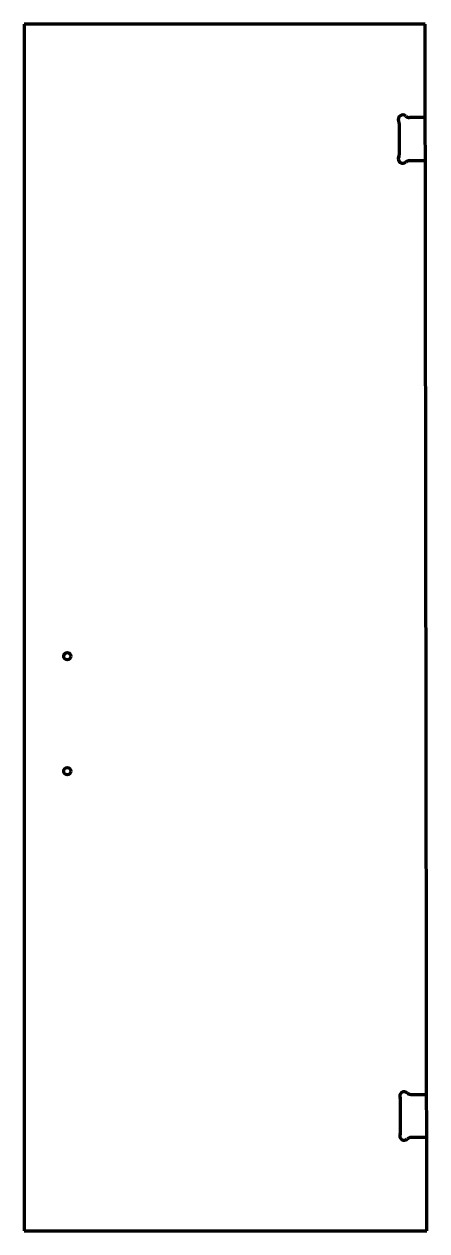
# Model space of a CAD drawing. Header units: inches. Extents: x 0 to 28, y 0 to 84.
import ezdxf

# ---------------------------------------------------------------- set-up
doc = ezdxf.new("R2010")
doc.units = ezdxf.units.IN
doc.header["$MEASUREMENT"] = 0
doc.layers.add('1', color=7, linetype='Continuous')

msp = doc.modelspace()

# ---------------------------------------------------------------- linework, layer by layer
at = {"color": 7, "lineweight": 90}
for p, q in [((0, 84), (0, 0)), ((27.875, 84), (0, 84)), ((28, 0), (27.875, 84)), ((0, 0), (28, 0))]:
    msp.add_line(p, q, dxfattribs=at)
at = {"layer": '1', "color": 7, "lineweight": 90}
for p, q in [((27.885, 77.5), (26.794, 77.498)), ((26.073, 77.086), (26.076, 74.909)), ((26.799, 74.498), (27.889, 74.5)), ((26.895, 9.498), (27.986, 9.5)), ((26.177, 6.909), (26.174, 9.086)), ((27.99, 6.5), (26.9, 6.498))]:
    msp.add_line(p, q, dxfattribs=at)
at = {"layer": '1', "color": 1, "lineweight": 90}
for centre in [(3, 40), (3, 32)]:
    msp.add_circle(centre, 0.25, dxfattribs=at)
at = {"layer": '1', "color": 7, "lineweight": 90}
for centre, radius, start, end in [((26.322, 77.373), 0.312, 46.7435, 204.70524), ((26.793, 77.873), 0.375, 226.7435, 270.08526), ((25.698, 77.085), 0.375, 0.08526, 24.70524), ((25.701, 74.908), 0.375, 335.46528, 360.08526), ((26.326, 74.623), 0.312, 155.46528, 313.42702), ((26.799, 74.123), 0.375, 90.08526, 133.42702), ((26.424, 9.373), 0.312, 46.7435, 204.70524), ((25.799, 9.085), 0.375, 0.08526, 24.70524), ((26.895, 9.873), 0.375, 226.7435, 270.08526), ((26.428, 6.623), 0.312, 155.46528, 313.42702), ((25.802, 6.908), 0.375, 335.46528, 360.08526), ((26.9, 6.123), 0.375, 90.08526, 133.42702)]:
    msp.add_arc(centre, radius, start, end, dxfattribs=at)

doc.saveas('drawing.dxf')
